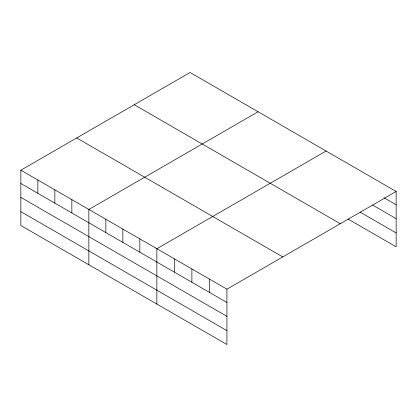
<?xml version="1.0" encoding="UTF-8"?>
<svg xmlns="http://www.w3.org/2000/svg" width="417" height="417" viewBox="0 0 417 417"><rect width="100%" height="100%" fill="white"/><g stroke="black" fill="none" stroke-linecap="round" stroke-linejoin="round"><path stroke-width="0.63" d="M226.926 316.352L226.926 289.174L20.85 170.199L20.85 225.529L226.926 344.505L226.926 316.352L20.85 197.377M347.981 218.993L396.15 246.801L396.15 191.471L190.074 72.495L20.85 170.199M258.081 111.756L88.852 209.459L88.852 264.79M326.084 151.022L156.86 248.72L156.86 304.05M226.926 289.174L396.15 191.471M384.109 197.83L396.15 204.783M372.61 205.06L396.15 218.649M360.022 212.076L396.15 232.936M134.232 104.735L340.303 223.715M76.697 137.954L282.768 256.929M20.85 183.506L226.926 302.481M20.85 211.659L226.926 330.639M209.407 279.062L209.407 292.369M191.893 268.944L191.893 282.257M174.374 258.832L174.374 272.145M139.857 238.905L139.857 252.217M122.859 229.089L122.859 242.402M105.855 219.274L105.855 232.587M71.854 199.644L71.854 212.951M54.851 189.829L54.851 203.136M37.853 180.014L37.853 193.321"/></g></svg>
